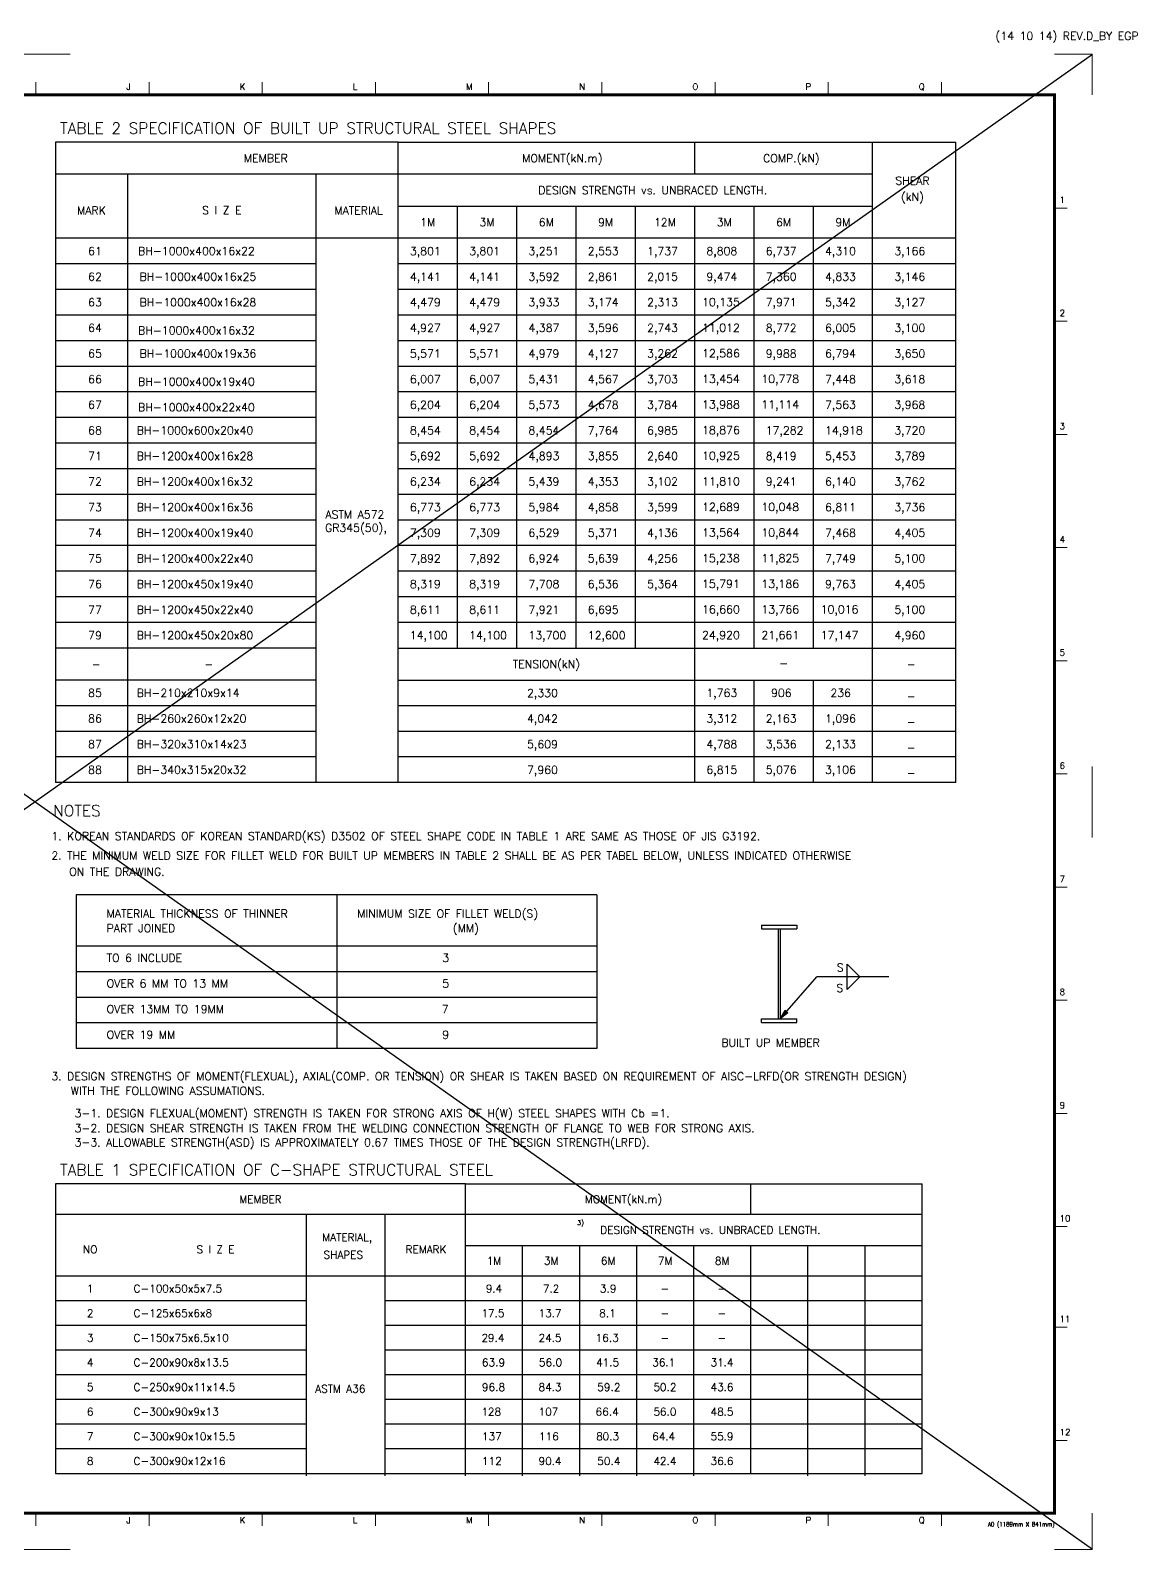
# Model space of a CAD drawing. Header units: millimetres. Extents: x 406291 to 729282, y -334810 to -232173.
# Drawn here: x 479915 to 554592, y -334810 to -232322 of the extents above; entities that cross this region are included whole.
import ezdxf
from ezdxf.enums import TextEntityAlignment as Align

# ---------------------------------------------------------------- set-up
doc = ezdxf.new("R2010")
doc.units = ezdxf.units.MM
doc.header["$LTSCALE"] = 150
doc.linetypes.add('CENTER', pattern=[32.5, 25, -2.5, 2.5, -2.5])
for name, color, linetype in [('BP', 4, 'Continuous'), ('G', 3, 'Continuous'), ('H', 7, 'Continuous'), ('LIST TEXT1', 3, 'CENTER'), ('LIST TEXT2', 7, 'CENTER'), ('P', 250, 'Continuous'), ('T', 4, 'Continuous')]:
    doc.layers.add(name, color=color, linetype=linetype)
doc.styles.add('COMPLEX', font='COMPLEX', dxfattribs={"height": 3.5})
doc.styles.add('ROMANS', font='romans.shx')

# ---------------------------------------------------------------- blocks, each defined once
blk = doc.blocks.new('TITLE')
at = {"color": 7, "linetype": 'Continuous', "lineweight": 0}
for p, q in [((-712108, 219442), (-712108, 220291)), ((-704473, 219442), (-704473, 220291)), ((-696839, 219442), (-696839, 220291)), ((-689204, 219442), (-689204, 220291)), ((-681570, 219442), (-681570, 220291)), ((-673935, 219442), (-673935, 220291)), ((-666301, 219442), (-666301, 220291)), ((-658666, 219442), (-658666, 220291)), ((-651032, 219442), (-651032, 220291)), ((-643397, 219442), (-643397, 220291)), ((-635763, 219442), (-635763, 220291)), ((-628128, 219442), (-628128, 220291)), ((-620494, 219442), (-620494, 220291)), ((-612859, 219442), (-612859, 220291)), ((-605225, 219442), (-605225, 220291)), ((-597590, 219442), (-597590, 220291)), ((-589956, 219442), (-589956, 220291)), ((-719742, 211808), (-720590, 211808)), ((-582321, 211808), (-581473, 211808)), ((-719742, 204173), (-720590, 204173)), ((-582321, 204173), (-581473, 204173)), ((-719742, 196539), (-720590, 196539)), ((-582321, 196539), (-581473, 196539)), ((-719742, 188904), (-720590, 188904)), ((-582321, 188904), (-581473, 188904)), ((-719742, 181270), (-720590, 181270)), ((-582321, 181270), (-581473, 181270)), ((-719742, 173636), (-720590, 173636)), ((-582321, 173636), (-581473, 173636)), ((-719742, 166001), (-720590, 166001)), ((-582321, 166001), (-581473, 166001)), ((-719742, 158367), (-720590, 158367)), ((-582321, 158367), (-581473, 158367)), ((-719742, 150732), (-720590, 150732)), ((-582321, 150732), (-581473, 150732)), ((-719742, 143098), (-720590, 143098)), ((-582321, 143098), (-581473, 143098)), ((-582321, 139347), (-582321, 142791)), ((-582321, 136310), (-581473, 136310)), ((-719742, 135463), (-720590, 135463)), ((-582321, 128675), (-581473, 128675)), ((-719742, 127829), (-720590, 127829)), ((-712108, 123757), (-712108, 122909)), ((-704473, 123757), (-704473, 122909)), ((-696839, 123757), (-696839, 122909)), ((-689204, 123757), (-689204, 122909)), ((-681570, 123757), (-681570, 122909)), ((-673935, 123757), (-673935, 122909)), ((-666301, 123757), (-666301, 122909)), ((-658666, 123757), (-658666, 122909)), ((-651032, 123757), (-651032, 122909)), ((-643397, 123757), (-643397, 122909)), ((-635763, 123757), (-635763, 122909)), ((-628128, 123757), (-628128, 122909)), ((-620494, 123757), (-620494, 122909)), ((-612859, 123757), (-612859, 122909)), ((-605225, 123757), (-605225, 122909)), ((-597590, 123757), (-597590, 122909)), ((-597590, 123757), (-597590, 122909)), ((-589956, 123757), (-589956, 122909))]:
    blk.add_line(p, q, dxfattribs=at)
for points in [[(-719742, 222178), (-722457, 222178), (-722457, 219442)], [(-648717, 222178), (-653517, 222178)], [(-579777, 219442), (-579777, 222178), (-582321, 222178)], [(-722457, 174140), (-722457, 169340)], [(-579777, 169340), (-579777, 174140)], [(-722457, 123757), (-722457, 121303), (-719742, 121303)], [(-582321, 121303), (-579777, 121303), (-579777, 123757)], [(-653517, 121303), (-648717, 121303)]]:
    blk.add_lwpolyline(points, dxfattribs=at)
at = {"color": 7, "linetype": 'Continuous', "lineweight": 0, "const_width": 204}
blk.add_lwpolyline([(-719742, 219442), (-719742, 123757), (-582321, 123757), (-582321, 219442)], close=True, dxfattribs=at)
at = {"layer": 'G', "color": 7}
blk.add_line((-582321, 154947), (-582321, 166001), dxfattribs=at)
at = {"color": 7, "linetype": 'Continuous', "lineweight": 0, "style": 'COMPLEX'}
for s, height, p in [('A', 424, (-713634, 219782)), ('B', 424, (-706000, 219782)), ('C', 424, (-698366, 219782)), ('D', 424, (-690731, 219782)), ('E', 424, (-683097, 219782)), ('F', 424, (-675462, 219782)), ('G', 424, (-667828, 219782)), ('H', 424, (-660193, 219782)), ('I', 424, (-652559, 219782)), ('J', 424, (-644924, 219782)), ('K', 424, (-637290, 219782)), ('L', 424, (-629655, 219782)), ('M', 424, (-622021, 219782)), ('M', 424, (-622021, 219782)), ('N', 424, (-614386, 219782)), ('O', 424, (-606752, 219782)), ('P', 424, (-599117, 219782)), ('Q', 424, (-591483, 219782)), ('1', 424, (-581982, 212147)), ('2', 424, (-581982, 204513)), ('3', 424, (-581982, 196878)), ('4', 424, (-581982, 189244)), ('5', 424, (-581982, 181609)), ('6', 424, (-581982, 173975)), ('7', 424, (-581982, 166340)), ('8', 424, (-581982, 158706)), ('9', 424, (-581982, 151071)), ('10', 424.1, (-581982, 143437)), ('11', 424.1, (-581982, 136649)), ('12', 424.1, (-581982, 129014)), ('A', 424, (-713634, 123078)), ('B', 424, (-706000, 123078)), ('C', 424, (-698366, 123078)), ('D', 424, (-690731, 123078)), ('E', 424, (-683097, 123078)), ('F', 424, (-675462, 123078)), ('G', 424, (-667828, 123078)), ('H', 424, (-660193, 123078)), ('I', 424, (-652559, 123078)), ('J', 424, (-644924, 123078)), ('K', 424, (-637290, 123078)), ('L', 424, (-629655, 123078)), ('M', 424, (-622021, 123078)), ('N', 424, (-614386, 123078)), ('O', 424, (-606752, 123078)), ('P', 424, (-599117, 123078)), ('Q', 424, (-591483, 123078))]:
    blk.add_text(s, height=height, dxfattribs=at).set_placement(p)
for s, height, p in [('1', 424, (-720251, 212147)), ('1', 424, (-720251, 212147)), ('2', 424, (-720251, 204513)), ('3', 424, (-720251, 196878)), ('4', 424, (-720251, 189244)), ('5', 424, (-720251, 181609)), ('6', 424, (-720251, 173975)), ('7', 424, (-720251, 166340)), ('8', 424, (-720251, 158706)), ('9', 424, (-720251, 151071)), ('10', 424.1, (-720251, 143437)), ('11', 424.1, (-720251, 135802)), ('12', 424.1, (-720251, 128168))]:
    blk.add_text(s, height=height, dxfattribs=at).set_placement(p, align=Align.RIGHT)
at = {"color": 7, "linetype": 'Continuous', "lineweight": 0, "style": 'ROMANS', "width": 0.8}
blk.add_text('A0 (1189mm X 841mm)', height=300, dxfattribs=at).set_placement((-582321, 122865), align=Align.RIGHT)

msp = doc.modelspace()

# ---------------------------------------------------------------- hatches: boundary and pattern name
at = {"layer": 'H', "linetype": 'Continuous'}
for points in [[(530473, -299004), (530998, -298596), (530740, -298573)], [(530998, -298596), (530740, -298573), (530819, -298417)]]:
    msp.add_hatch(color=0, dxfattribs=at).paths.add_polyline_path(points)

# ---------------------------------------------------------------- linework, layer by layer
at = {"layer": 'BP', "color": 7}
for p, q in [((551539, -334810), (408859, -233935)), ((408859, -334810), (551539, -233935))]:
    msp.add_line(p, q, dxfattribs=at)
at = {"layer": 'BP'}
for p, q in [((504721, -239866), (542325, -239866)), ((536721, -283066), (536721, -239866)), ((504721, -244186), (536721, -244186)), ((499191, -273994), (481605, -273994)), ((504721, -273994), (542325, -273994)), ((499191, -276154), (481605, -276154)), ((504721, -276154), (542325, -276154)), ((518113, -290641), (482996, -290641)), ((482996, -290641), (482996, -301009)), ((500582, -290641), (500582, -301009)), ((518113, -290641), (518113, -301009)), ((529215, -292683), (531615, -292683)), ((529215, -292683), (529215, -292923)), ((529215, -292923), (531615, -292923)), ((530357, -292923), (530357, -299004)), ((530473, -292923), (530473, -299004)), ((531615, -292683), (531615, -292923)), ((529215, -299004), (531615, -299004)), ((529215, -299244), (529215, -299004)), ((529215, -299244), (531615, -299244)), ((531615, -299244), (531615, -299004)), ((518113, -301009), (482996, -301009)), ((509266, -310132), (540058, -310132)), ((509266, -314289), (540058, -314289))]:
    msp.add_line(p, q, dxfattribs=at)
at = {"layer": 'G', "color": 4}
for p, q in [((542325, -283066), (542325, -239866)), ((536721, -242026), (481605, -242026)), ((524721, -283066), (524721, -244186)), ((542325, -246346), (481605, -246346)), ((542325, -283066), (481605, -283066)), ((528511, -312211), (528511, -310132)), ((540058, -312211), (481605, -312211)), ((528511, -329670), (528511, -314289)), ((540058, -316368), (481605, -316368))]:
    msp.add_line(p, q, dxfattribs=at)
for points in [[(504721, -283066), (504721, -239866), (481605, -239866), (481605, -283066)], [(509266, -329840), (509266, -310132), (481605, -310132), (481605, -329670), (540058, -329670), (540058, -310132)]]:
    msp.add_lwpolyline(points, dxfattribs=at)
at = {"layer": 'LIST TEXT2'}
msp.add_line((524721, -242026), (524721, -239866), dxfattribs=at)
at = {"layer": 'P', "color": 0, "linetype": 'Continuous'}
for points in [[(530473, -299004), (532953, -296170)], [(537813, -296170), (532953, -296170)], [(535859, -296170), (534995, -297034), (534995, -295306)], [(535859, -296170), (534995, -295306)], [(530998, -298596), (530473, -299004), (530819, -298417), (530998, -298596)]]:
    msp.add_lwpolyline(points, dxfattribs=at)
at = {"layer": 'T', "color": 6}
for p, q in [((486465, -242026), (486465, -281338)), ((486465, -242026), (486465, -283066)), ((499191, -283066), (499191, -242026)), ((508721, -273994), (508721, -244186)), ((512721, -273994), (512721, -244186)), ((516721, -273994), (516721, -244186)), ((520721, -273994), (520721, -244186)), ((528721, -273994), (528721, -244186)), ((532721, -273994), (532721, -244186)), ((499191, -248074), (481605, -248074)), ((542325, -248074), (504721, -248074)), ((499191, -249802), (481605, -249802)), ((542325, -249802), (504721, -249802)), ((499191, -251530), (481605, -251530)), ((542325, -251530), (504721, -251530)), ((499191, -253258), (481605, -253258)), ((542325, -253258), (504721, -253258)), ((499191, -254986), (481605, -254986)), ((542325, -254986), (504721, -254986)), ((499191, -256714), (481605, -256714)), ((542325, -256714), (504721, -256714)), ((499191, -258442), (481605, -258442)), ((542325, -258442), (504721, -258442)), ((499191, -260170), (481605, -260170)), ((542325, -260170), (504721, -260170)), ((499191, -261898), (481605, -261898)), ((542325, -261898), (504721, -261898)), ((499191, -263626), (481605, -263626)), ((542325, -263626), (504721, -263626)), ((499191, -265354), (481605, -265354)), ((542325, -265354), (504721, -265354)), ((499191, -267082), (481605, -267082)), ((542325, -267082), (504721, -267082)), ((499191, -268810), (481605, -268810)), ((542325, -268810), (504721, -268810)), ((499191, -270538), (481605, -270538)), ((542325, -270538), (504721, -270538)), ((499191, -272266), (481605, -272266)), ((542325, -272266), (504721, -272266)), ((528721, -283066), (528721, -276154)), ((532721, -283066), (532721, -276154)), ((499191, -277882), (481605, -277882)), ((542325, -277882), (504721, -277882)), ((499191, -279610), (481605, -279610)), ((542325, -279610), (504721, -279610)), ((499191, -281338), (481605, -281338)), ((542325, -281338), (504721, -281338)), ((499191, -283066), (481605, -283066)), ((542325, -283066), (504721, -283066)), ((518113, -294097), (482996, -294097)), ((518113, -295825), (482996, -295825)), ((518113, -297553), (482996, -297553)), ((518113, -299281), (482996, -299281)), ((498527, -329840), (498527, -312211)), ((503849, -329840), (503849, -312211)), ((513115, -329840), (513115, -314289)), ((516964, -329840), (516964, -314289)), ((520813, -329840), (520813, -314289)), ((524662, -329840), (524662, -314289)), ((532360, -329840), (532360, -314289)), ((536209, -329840), (536209, -314289)), ((498527, -318031), (481605, -318031)), ((540058, -318031), (503849, -318031)), ((498527, -319693), (481605, -319693)), ((540058, -319693), (503849, -319693)), ((498527, -321356), (481605, -321356)), ((540058, -321356), (503849, -321356)), ((498527, -323019), (481605, -323019)), ((540058, -323019), (503849, -323019)), ((498527, -324682), (481605, -324682)), ((540058, -324682), (503849, -324682)), ((498527, -326344), (481605, -326344)), ((540058, -326344), (503849, -326344)), ((498527, -328007), (481605, -328007)), ((540058, -328007), (503849, -328007))]:
    msp.add_line(p, q, dxfattribs=at)

# ---------------------------------------------------------------- block references
at = {"layer": 'BP'}
msp.add_blockref('TITLE', (1131315, -456113), dxfattribs=at)

# ---------------------------------------------------------------- texts
at = {"layer": 'LIST TEXT1', "style": 'ROMANS'}
for s, p in [('TABLE 2 SPECIFICATION OF BUILT UP STRUCTURAL STEEL SHAPES', (481914, -239301)), ('TABLE 1 SPECIFICATION OF C-SHAPE STRUCTURAL STEEL', (481914, -309567))]:
    msp.add_text(s, height=756, dxfattribs=at).set_placement(p)
msp.add_text('NOTES', height=756, dxfattribs=at).set_placement((483058, -284964), align=Align.MIDDLE_CENTER)
at = {"layer": 'LIST TEXT2', "style": 'ROMANS'}
for s, height, p in [('(14 10 14) REV.D_BY EGP', 540, (549836, -232695)), ('MEMBER ', 540, (495978, -240946)), ('MOMENT(kN.m)', 540, (515790, -240946)), ('COMP.(kN)', 540, (531239, -240946)), ('DESIGN STRENGTH vs. UNBRACED LENGTH.', 540, (521885, -243106)), ('SHEAR', 540, (539406, -242460)), ('(kN)', 540, (539406, -243556)), ('MARK', 540, (484035, -244469)), ('S I Z E', 540, (492828, -244457)), ('MATERIAL', 540, (502050, -244469)), ('1M', 540, (506713, -245266)), ('3M', 540, (510713, -245266)), ('6M', 540, (514713, -245266)), ('9M', 540, (518713, -245266)), ('12M', 540, (522713, -245266)), ('3M', 540, (526713, -245266)), ('6M', 540, (530713, -245266)), ('9M', 540, (534713, -245266)), ('TENSION(kN)', 540, (514719, -275074)), ('MEMBER', 519.6, (495435, -311171)), ('MOMENT(kN.m)', 519.62, (519918, -311171)), ('3)', 311.8, (517019, -312755)), ('MATERIAL,', 519.6, (501279, -313745)), ('DESIGN STRENGTH vs. UNBRACED LENGTH.', 519.62, (525782, -313250)), ('NO', 519.6, (483943, -314561)), ('S I Z E', 519.6, (492404, -314561)), ('REMARK', 519.6, (506600, -314561)), ('SHAPES', 519.6, (501023, -314924)), ('1M', 519.6, (511183, -315328)), ('3M', 519.6, (515032, -315328)), ('6M', 519.6, (518881, -315328)), ('7M', 519.6, (522730, -315328)), ('8M', 519.6, (526579, -315328))]:
    msp.add_text(s, height=height, dxfattribs=at).set_placement(p, align=Align.MIDDLE_CENTER)
for s, height, p in [('61', 540, (483809, -247210)), ('BH-1000x400x16x22', 540, (487183, -247210)), ('3,801', 540, (505510, -247210)), ('3,801', 540, (509510, -247210)), ('3,251', 540, (513510, -247210)), ('2,553', 540, (517510, -247210)), ('1,737', 540, (521510, -247210)), ('8,808', 540, (525510, -247210)), ('6,737', 540, (529510, -247210)), ('4,310', 540, (533510, -247210)), ('3,166', 540, (538187, -247210)), ('62', 540, (483809, -248938)), ('BH-1000x400x16x25', 540, (487282, -248938)), ('4,141', 540, (505510, -248938)), ('4,141', 540, (509510, -248938)), ('3,592', 540, (513510, -248938)), ('2,861', 540, (517510, -248938)), ('2,015', 540, (521510, -248938)), ('9,474', 540, (525510, -248938)), ('7,360', 540, (529510, -248938)), ('4,833', 540, (533510, -248938)), ('3,146', 540, (538187, -248938)), ('63', 540, (483809, -250666)), ('BH-1000x400x16x28', 540, (487282, -250666)), ('4,479', 540, (505510, -250666)), ('4,479', 540, (509510, -250666)), ('3,933', 540, (513510, -250666)), ('3,174', 540, (517510, -250666)), ('2,313', 540, (521510, -250666)), ('10,135', 540, (525218, -250649)), ('7,971', 540, (529510, -250666)), ('5,342', 540, (533510, -250666)), ('3,127', 540, (538187, -250666)), ('11,012', 540, (525218, -252377)), ('64', 540, (483809, -252394)), ('BH-1000x400x16x32', 540, (487183, -252566)), ('4,927', 540, (505510, -252394)), ('4,927', 540, (509510, -252394)), ('4,387', 540, (513510, -252394)), ('3,596', 540, (517510, -252394)), ('2,743', 540, (521510, -252394)), ('8,772', 540, (529510, -252394)), ('6,005', 540, (533510, -252394)), ('3,100', 540, (538187, -252394)), ('65', 540, (483809, -254122)), ('BH-1000x400x19x36', 540, (487282, -254122)), ('5,571', 540, (505510, -254122)), ('5,571', 540, (509510, -254122)), ('4,979', 540, (513510, -254122)), ('4,127', 540, (517510, -254122)), ('3,262', 540, (521510, -254122)), ('12,586', 540, (525218, -254105)), ('9,988', 540, (529510, -254122)), ('6,794', 540, (533510, -254122)), ('3,650', 540, (538187, -254122)), ('66', 540, (483809, -255850)), ('BH-1000x400x19x40', 540, (487183, -256022)), ('6,007', 540, (505510, -255850)), ('6,007', 540, (509510, -255850)), ('5,431', 540, (513510, -255850)), ('4,567', 540, (517510, -255850)), ('3,703', 540, (521510, -255850)), ('13,454', 540, (525218, -255833)), ('10,778', 540, (529218, -255833)), ('7,448', 540, (533510, -255850)), ('3,618', 540, (538187, -255850)), ('67', 540, (483809, -257578)), ('BH-1000x400x22x40', 540, (487183, -257750)), ('6,204', 540, (505510, -257578)), ('6,204', 540, (509510, -257578)), ('5,573', 540, (513510, -257578)), ('4,678', 540, (517510, -257578)), ('3,784', 540, (521510, -257578)), ('13,988', 540, (525218, -257561)), ('11,114', 540, (529218, -257561)), ('7,563', 540, (533510, -257578)), ('3,968', 540, (538187, -257578)), ('68', 540, (483809, -259306)), ('BH-1000x600x20x40', 540, (487084, -259306)), ('8,454', 540, (505510, -259306)), ('8,454', 540, (509510, -259306)), ('8,454', 540, (513510, -259306)), ('7,764', 540, (517510, -259306)), ('6,985', 540, (521510, -259306)), ('18,876', 540, (525218, -259289)), ('17,282', 540, (529510, -259306)), ('14,918', 540, (533510, -259306)), ('3,720', 540, (538187, -259306)), ('71', 540, (483809, -261034)), ('BH-1200x400x16x28', 540, (487084, -261034)), ('5,692', 540, (505510, -261034)), ('5,692', 540, (509510, -261034)), ('4,893', 540, (513510, -261034)), ('3,855', 540, (517510, -261034)), ('2,640', 540, (521510, -261034)), ('10,925', 540, (525218, -261017)), ('8,419', 540, (529510, -261034)), ('5,453', 540, (533510, -261034)), ('3,789', 540, (538187, -261034)), ('72', 540, (483809, -262762)), ('BH-1200x400x16x32', 540, (487084, -262762)), ('6,234', 540, (505510, -262762)), ('6,234', 540, (509510, -262762)), ('5,439', 540, (513510, -262762)), ('4,353', 540, (517510, -262762)), ('3,102', 540, (521510, -262762)), ('11,810', 540, (525218, -262745)), ('9,241', 540, (529510, -262762)), ('6,140', 540, (533510, -262762)), ('3,762', 540, (538187, -262762)), ('73', 540, (483809, -264490)), ('BH-1200x400x16x36', 540, (487084, -264490)), ('6,773', 540, (505510, -264490)), ('6,773', 540, (509510, -264490)), ('5,984', 540, (513510, -264490)), ('4,858', 540, (517510, -264490)), ('3,599', 540, (521510, -264490)), ('12,689', 540, (525218, -264473)), ('10,048', 540, (529218, -264473)), ('6,811', 540, (533510, -264490)), ('3,736', 540, (538187, -264490)), ('ASTM A572', 540, (499809, -264986)), ('74', 540, (483809, -266218)), ('BH-1200x400x19x40', 540, (487084, -266218)), ('GR345(50),', 540, (499787, -265879)), ('7,309', 540, (505510, -266218)), ('7,309', 540, (509510, -266218)), ('6,529', 540, (513510, -266218)), ('5,371', 540, (517510, -266218)), ('4,136', 540, (521510, -266218)), ('13,564', 540, (525218, -266201)), ('10,844', 540, (529218, -266201)), ('7,468', 540, (533510, -266218)), ('4,405', 540, (538187, -266218)), ('75', 540, (483809, -267946)), ('BH-1200x400x22x40', 540, (487084, -267946)), ('7,892', 540, (505510, -267946)), ('7,892', 540, (509510, -267946)), ('6,924', 540, (513510, -267946)), ('5,639', 540, (517510, -267946)), ('4,256', 540, (521510, -267946)), ('15,238', 540, (525218, -267929)), ('11,825', 540, (529218, -267929)), ('7,749', 540, (533510, -267946)), ('5,100', 540, (538187, -267946)), ('76', 540, (483809, -269674)), ('BH-1200x450x19x40', 540, (487084, -269674)), ('8,319', 540, (505510, -269674)), ('8,319', 540, (509510, -269674)), ('7,708', 540, (513510, -269674)), ('6,536', 540, (517510, -269674)), ('5,364', 540, (521510, -269674)), ('15,791', 540, (525218, -269657)), ('13,186', 540, (529218, -269657)), ('9,763', 540, (533510, -269674)), ('4,405', 540, (538187, -269674)), ('77', 540, (483809, -271402)), ('BH-1200x450x22x40', 540, (487084, -271402)), ('8,611', 540, (505510, -271402)), ('8,611', 540, (509510, -271402)), ('7,921', 540, (513510, -271402)), ('6,695', 540, (517510, -271402)), ('16,660', 540, (525218, -271385)), ('13,766', 540, (529218, -271385)), ('10,016', 540, (533218, -271385)), ('5,100', 540, (538187, -271402)), ('79', 540, (483809, -273130)), ('BH-1200x450x20x80', 540, (487084, -273130)), ('14,100', 540, (505510, -273130)), ('14,100', 540, (509510, -273130)), ('13,700', 540, (513510, -273130)), ('12,600', 540, (517510, -273130)), ('24,920', 540, (525218, -273113)), ('21,661', 540, (529218, -273113)), ('17,147', 540, (533218, -273113)), ('4,960', 540, (538187, -273130)), ('-', 540, (484046, -275081)), ('-', 540, (491652, -275081)), ('-', 540, (530417, -275007)), ('-', 540, (539016, -275081)), ('85', 540, (483809, -277018)), ('BH-210x210x9x14', 540, (487084, -277018)), ('2,330', 540, (513411, -277025)), ('1,763', 540, (525510, -277018)), ('906', 540, (529867, -277018)), ('236', 540, (533867, -277018)), ('-', 540, (539016, -277241)), ('86', 540, (483809, -278746)), ('BH-260x260x12x20', 540, (487084, -278746)), ('4,042', 540, (513411, -278753)), ('3,312', 540, (525510, -278746)), ('2,163', 540, (529510, -278746)), ('1,096', 540, (533510, -278746)), ('-', 540, (539016, -278969)), ('87', 540, (483809, -280474)), ('BH-320x310x14x23', 540, (487084, -280474)), ('5,609', 540, (513411, -280481)), ('4,788', 540, (525510, -280474)), ('3,536', 540, (529510, -280474)), ('2,133', 540, (533510, -280474)), ('-', 540, (539016, -280697)), ('88', 540, (483809, -282202)), ('BH-340x315x20x32', 540, (487084, -282202)), ('7,960', 540, (513411, -282209)), ('6,815', 540, (525510, -282202)), ('5,076', 540, (529510, -282202)), ('3,106', 540, (533510, -282202)), ('-', 540, (539016, -282425)), ('1. KOREAN STANDARDS OF KOREAN STANDARD(KS) D3502 OF STEEL SHAPE CODE IN TABLE 1 ARE SAME AS THOSE OF JIS G3192.', 540, (481329, -286678)), ('2. THE MINIMUM WELD SIZE FOR FILLET WELD FOR BUILT UP MEMBERS IN TABLE 2 SHALL BE AS PER TABEL BELOW, UNLESS INDICATED OTHERWISE ', 540, (481329, -287990)), ('   ON THE DRAWING.', 540, (481329, -289081)), ('MATERIAL THICKNESS OF THINNER', 540, (485057, -291907)), ('MINIMUM SIZE OF FILLET WELD(S)', 540, (501962, -291907)), ('PART JOINED', 540, (485057, -292893)), ('(MM)', 540, (508407, -292893)), ('TO 6 INCLUDE', 540, (485057, -294893)), ('3', 540, (507693, -294893)), ('S', 540, (534297, -295543)), ('OVER 6 MM TO 13 MM', 540, (485057, -296621)), ('5', 540, (507693, -296621)), ('S', 540, (534274, -296926)), ('OVER 13MM TO 19MM', 540, (485057, -298349)), ('7', 540, (507665, -298349)), ('OVER 19 MM', 540, (485057, -300077)), ('9', 540, (507693, -300077)), ('BUILT UP MEMBER', 540, (526515, -300611)), ('3. DESIGN STRENGTHS OF MOMENT(FLEXUAL), AXIAL(COMP. OR TENSION) OR SHEAR IS TAKEN BASED ON REQUIREMENT OF AISC-LRFD(OR STRENGTH DESIGN) ', 540, (481329, -302879)), (' WITH THE FOLLOWING ASSUMATIONS.', 540, (482269, -303861)), ('3-1. DESIGN FLEXUAL(MOMENT) STRENGTH IS TAKEN FOR STRONG AXIS OF H(W) STEEL SHAPES WITH Cb =1.', 540, (482896, -305375)), ('3-2. DESIGN SHEAR STRENGTH IS TAKEN FROM THE WELDING CONNECTION STRENGTH OF FLANGE TO WEB FOR STRONG AXIS.', 540, (482896, -306378)), ('3-3. ALLOWABLE STRENGTH(ASD) IS APPROXIMATELY 0.67 TIMES THOSE OF THE DESIGN STRENGTH(LRFD).', 540, (482893, -307338)), ('1', 520, (483726, -317199)), ('C-100x50x5x7.5', 519.62, (486877, -317199)), ('9.4', 519.6, (510625, -317199)), ('7.2', 519.6, (514474, -317199)), ('3.9', 519.6, (518323, -317199)), ('-', 520, (522419, -317199)), ('-', 520, (526268, -317199)), ('2', 520, (483726, -318862)), ('C-125x65x6x8', 519.62, (486877, -318862)), ('17.5', 519.6, (510334, -318862)), ('13.7', 519.6, (514183, -318862)), ('8.1', 519.6, (518279, -318862)), ('-', 520, (522419, -318862)), ('-', 520, (526268, -318862)), ('3', 520, (483726, -320525)), ('C-150x75x6.5x10', 519.62, (486877, -320525)), ('29.4', 519.6, (510334, -320525)), ('24.5', 519.6, (514183, -320525)), ('16.3', 519.6, (518033, -320525)), ('-', 520, (522419, -320525)), ('-', 520, (526268, -320525)), ('4', 520, (483726, -322187)), ('C-200x90x8x13.5', 519.62, (486877, -322187)), ('63.9', 519.6, (510369, -322187)), ('56.0', 519.6, (514218, -322187)), ('41.5', 519.6, (518067, -322187)), ('36.1', 519.6, (521849, -322187)), ('31.4', 519.6, (525783, -322187)), ('5', 520, (483726, -323850)), ('C-250x90x11x14.5', 519.62, (486877, -323850)), ('ASTM A36', 519.6, (499122, -323963)), ('96.8', 519.6, (510369, -323850)), ('84.3', 519.6, (514183, -323850)), ('59.2', 519.6, (518150, -323850)), ('50.2', 519.6, (521934, -323850)), ('43.6', 519.6, (525783, -323850)), ('6', 520, (483726, -325513)), ('C-300x90x9x13', 519.62, (486877, -325513)), ('128', 519.6, (510334, -325513)), ('107', 519.6, (514183, -325513)), ('66.4', 519.6, (518033, -325513)), ('56.0', 519.6, (521934, -325513)), ('48.5', 519.6, (525783, -325513)), ('7', 520, (483726, -327176)), ('C-300x90x10x15.5', 519.62, (486877, -327176)), ('137', 519.6, (510369, -327176)), ('116', 519.6, (514218, -327176)), ('80.3', 519.6, (518067, -327176)), ('64.4', 519.6, (521849, -327176)), ('55.9', 519.6, (525783, -327176)), ('8', 520, (483726, -328839)), ('C-300x90x12x16', 519.62, (486877, -328839)), ('112', 519.6, (510369, -328839)), ('90.4', 519.6, (514183, -328839)), ('50.4', 519.6, (518150, -328839)), ('42.4', 519.6, (521934, -328839)), ('36.6', 519.6, (525783, -328839))]:
    msp.add_text(s, height=height, dxfattribs=at).set_placement(p, align=Align.MIDDLE_LEFT)

doc.saveas('drawing.dxf')
